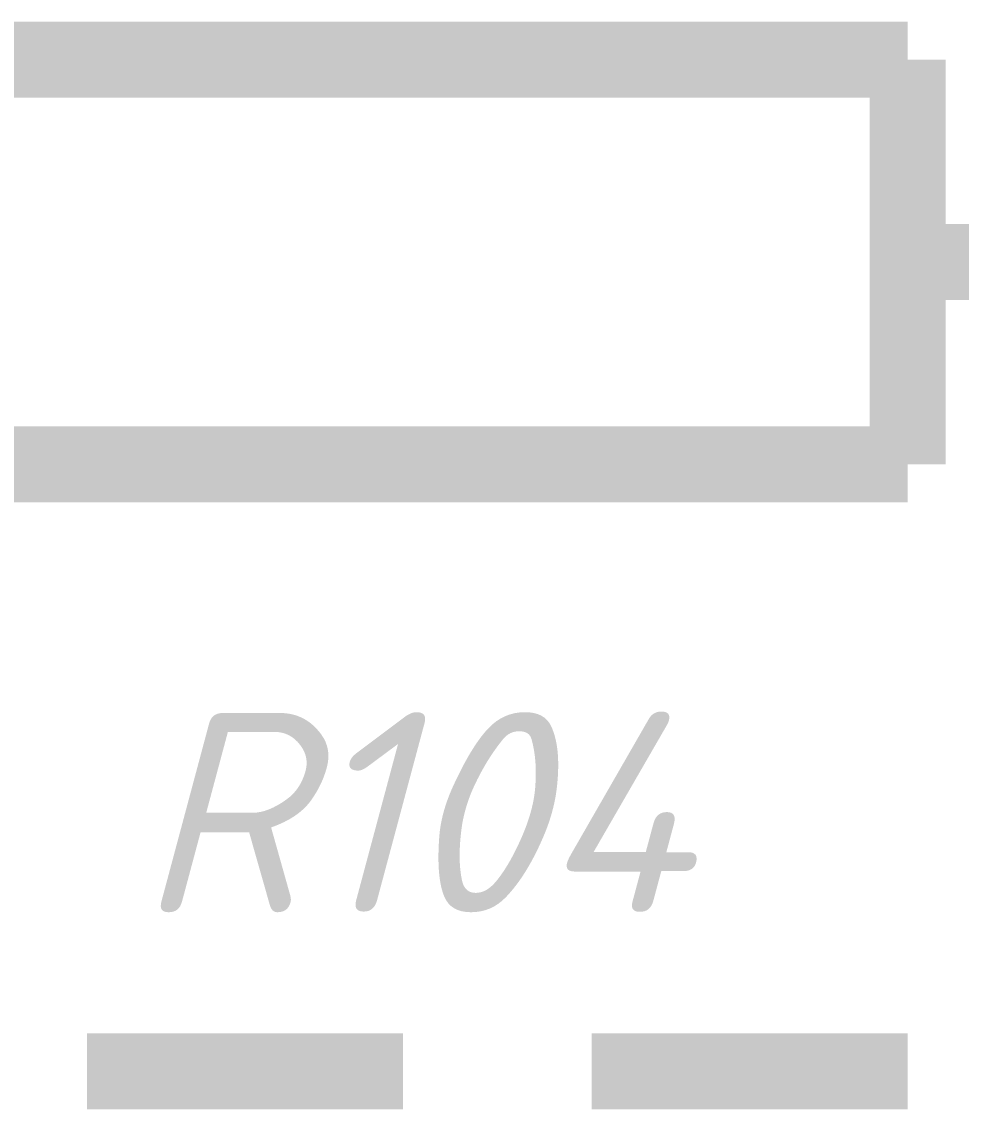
# Model space of a CAD drawing. Header units: inches. Extents: x 0 to 841, y 0 to 594.
# Drawn here: x 683.73 to 693.02, y 171.62 to 182.36 of the extents above; entities that cross this region are included whole.
import ezdxf

# ---------------------------------------------------------------- set-up
doc = ezdxf.new("R2010")
doc.units = ezdxf.units.IN
doc.layers.add('Sheet', color=255, linetype='Continuous')
doc.styles.get("Standard").update_dxf_attribs({"font": 'isocpeui.ttf'})

msp = doc.modelspace()

# ---------------------------------------------------------------- linework, layer by layer
at = {"layer": 'Sheet'}
for points in [[(692.487, 181.987, 0.749, 0.749, 0), (682.493, 181.987, 0.749, 0.749, 0)], [(692.487, 177.989, 0.749, 0.749, 0), (692.487, 181.987, 0.749, 0.749, 0)], [(692.487, 179.988, 0.749, 0.749, 0), (697.495, 179.988, 0.749, 0.749, 0)], [(692.487, 179.988, 0.3, 0.3, 0), (697.495, 179.988, 0.3, 0.3, 0)], [(682.493, 177.989, 0.749, 0.749, 0), (692.487, 177.989, 0.749, 0.749, 0)], [(687.501, 171.992, 0.749, 0.749, 0), (684.379, 171.992, 0.749, 0.749, 0)], [(692.487, 171.992, 0.749, 0.749, 0), (689.365, 171.992, 0.749, 0.749, 0)]]:
    msp.add_lwpolyline(points, format="xyseb", dxfattribs=at)

# ---------------------------------------------------------------- texts
msp.add_text('R104', height=1.9764, dxfattribs=at).set_placement((684.873, 173.564))

doc.saveas('drawing.dxf')
